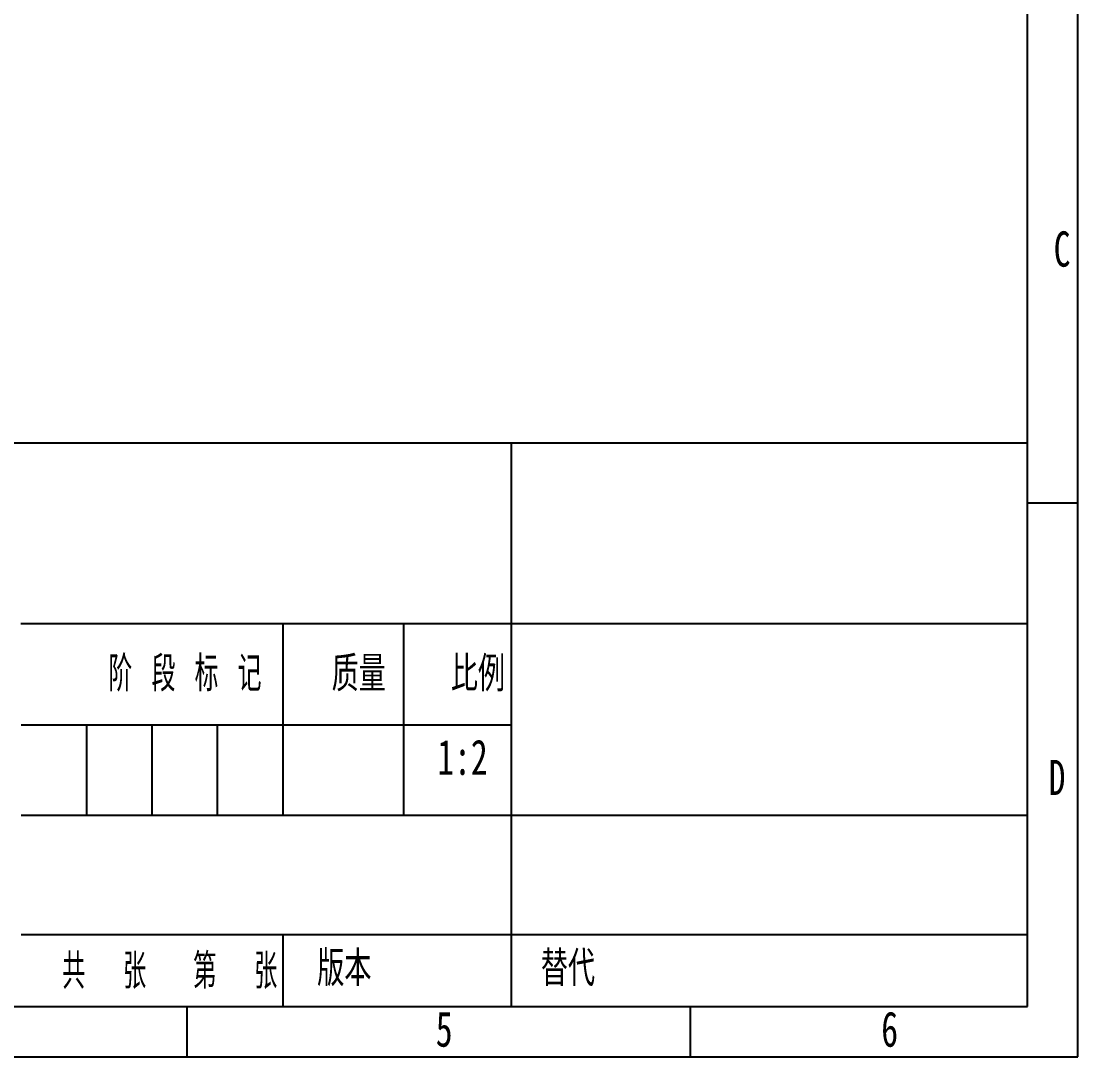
# Model space of a CAD drawing. Header units: millimetres. Extents: x 0 to 297, y 0 to 210.
# Drawn here: x 192 to 297, y 0 to 102.9 of the extents above; entities that cross this region are included whole.
import ezdxf

# ---------------------------------------------------------------- set-up
doc = ezdxf.new("R2010")
doc.units = ezdxf.units.MM
doc.layers.add('图框', color=7, linetype='Continuous')
doc.styles.add('SLDTEXTSTYLE0', font='TXT', dxfattribs={"width": 0.7, "bigfont": 'bigfont'})
doc.styles.add('SLDTEXTSTYLE1', font='TXT', dxfattribs={"width": 0.6, "bigfont": 'bigfont'})
doc.styles.add('SLDTEXTSTYLE2', font='TXT', dxfattribs={"width": 0.614286, "bigfont": 'bigfont'})
doc.styles.add('SLDTEXTSTYLE5', font='TXT', dxfattribs={"width": 0.7})

msp = doc.modelspace()

# ---------------------------------------------------------------- linework, layer by layer
at = {"layer": '图框'}
for p, q in [((297, 0), (297, 210)), ((297, 55), (292, 55)), ((198.5, 33), (198.5, 24)), ((205, 33), (205, 24)), ((211.5, 33), (211.5, 24)), ((208.5, 0), (208.5, 5)), ((258.5, 0), (258.5, 5)), ((0, 0), (297, 0))]:
    msp.add_line(p, q, dxfattribs=at)
at = {"layer": '图框', "linetype": 'Continuous', "lineweight": 25}
msp.add_line((292, 5), (292, 205), dxfattribs=at)
at = {"layer": '图框', "lineweight": 25}
for p, q in [((112, 61), (292, 61)), ((240.69, 61), (240.69, 5)), ((191.98, 43.05), (291.98, 43.05)), ((218, 43.07), (218, 24.07)), ((230, 43), (230, 24)), ((192.02, 33), (240.69, 33)), ((192, 24), (292, 24)), ((192, 12.17), (292, 12.17)), ((218, 12.17), (218, 5)), ((25, 5), (292, 5))]:
    msp.add_line(p, q, dxfattribs=at)

# ---------------------------------------------------------------- texts
at = {"layer": '图框', "char_height": 3.5}
for s, insert, attachment_point, style in [('C', (295.43, 82.01), 2, 'SLDTEXTSTYLE5'), ('阶 段 标 记', (208.29, 39.81), 2, 'SLDTEXTSTYLE2'), ('质量', (225.55, 39.81), 2, 'SLDTEXTSTYLE0'), ('比例', (237.4, 39.81), 2, 'SLDTEXTSTYLE0'), ('1:2', (235.86, 31.52), 2, 'SLDTEXTSTYLE5'), ('D', (294.93, 29.51), 2, 'SLDTEXTSTYLE5'), ('共  张', (200.26, 10.26), 2, 'SLDTEXTSTYLE1'), ('第  张', (213.29, 10.26), 2, 'SLDTEXTSTYLE1'), ('版本', (224.12, 10.53), 2, 'SLDTEXTSTYLE0'), ('替代', (243.64, 10.53), 1, 'SLDTEXTSTYLE0'), ('5', (234.04, 4.51), 2, 'SLDTEXTSTYLE5'), ('6', (278.3, 4.51), 2, 'SLDTEXTSTYLE5')]:
    msp.add_mtext(s, dxfattribs=dict(at, insert=insert, attachment_point=attachment_point, style=style))

doc.saveas('drawing.dxf')
